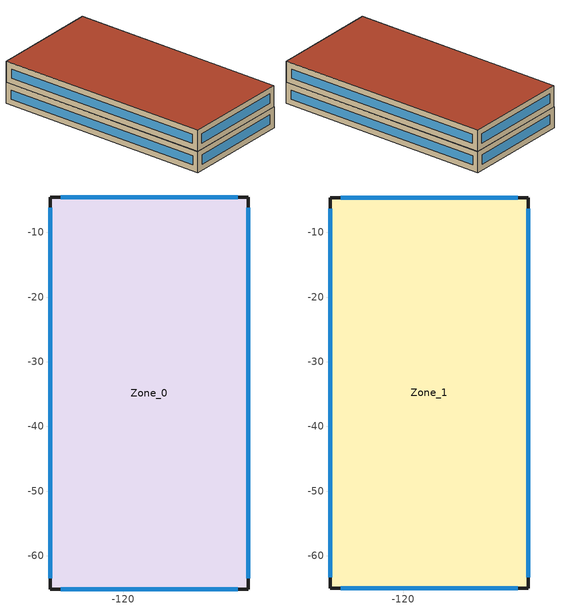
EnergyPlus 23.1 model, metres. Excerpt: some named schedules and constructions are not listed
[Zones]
Zone_0
 floor ground (Zone_0:f4UnderGroundSlabCF): -131.27,-65.12 -131.27,-4.53 -100.67,-4.53 -100.67,-65.12 z0
 wall outside (UVal_0.3_Mass): -131.27,-65.12 -100.67,-65.12 -100.67,-4.53 -131.27,-4.53 -131.27,-65.12 z0:5.9
 window (90.1-2019 Nonresidential CZ 0 Glazing (Operable)): -129.64,-65.12 -102.3,-65.12 / -102.3,-4.53 -129.64,-4.53 z1.63:4.27; -100.67,-63.42 -100.67,-6.23 / -131.27,-6.23 -131.27,-63.42 z1.7:4.2
 roof outside (300mmInsulation 200mmConcrete): -131.27,-65.12 -100.67,-65.12 -100.67,-4.53 -131.27,-4.53 z5.9
Zone_1
 floor outside (90.1-2019 Nonresidential CZ 0 Exterior Floor (Mass)): -131.27,-65 -131.27,-4.65 -100.67,-4.65 -100.67,-65 z5.9
 wall outside (UVal_0.3_Mass): -131.27,-65 -100.67,-65 -100.67,-4.65 -131.27,-4.65 -131.27,-65 z5.9:11.8
 window (90.1-2019 Nonresidential CZ 0 Glazing (Operable)): -129.64,-65 -102.3,-65 / -102.3,-4.65 -129.64,-4.65 z7.53:10.17; -100.67,-63.3 -100.67,-6.35 / -131.27,-6.35 -131.27,-63.3 z7.6:10.1
 roof outside (300mmInsulation 200mmConcrete): -131.27,-65 -100.67,-65 -100.67,-4.65 -131.27,-4.65 z11.8
[Schedule:Day:Hourly]
aafab244-cc3d-4434-9048-e0e7d17e2167: Fraction, 1, 1, 1, 1, 1, 1, 1, 1, 0, 0, 0, 0, 0, 0, 0, 0, 0, 0, 0, 0, 0, 1, 1, 1
e9b9ef89-53a5-4907-82ef-accec19a9927: Fraction, 1, 1, 1, 1, 1, 1, 1, 1, 1, 0, 0, 0, 0, 0, 0, 0, 1, 1, 1, 1, 1, 1, 1, 1
94944fd0-a66a-443a-b4c8-c876c93b0612: Fraction, 1, 1, 1, 1, 1, 1, 1, 1, 1, 0, 0, 0, 0, 0, 0, 0, 0, 0, 0, 1, 1, 1, 1, 1
ecd94be8-1e13-4a4a-8782-91b3ba921145: Fraction, 1, 1, 1, 1, 1, 1, 1, 1, 1, 0, 0, 0, 0, 0, 0, 0, 0, 0, 0, 0, 0, 1, 1, 1
4c21dd84-0ede-48a4-8c54-8d2728c300de: Fraction, 1, 1, 1, 1, 1, 1, 1, 1, 0, 0, 0, 0, 0, 0, 0, 0, 0, 1, 1, 1, 1, 1, 1, 1
6e9ddf68-eb8a-4fff-8162-6ac70cec7ccb: Fraction, 1, 1, 1, 1, 1, 1, 1, 1, 0, 0, 0, 0, 0, 0, 0, 0, 0, 0, 0, 1, 1, 1, 1, 1
f82ab194-c7cf-4302-b0d5-a032bf136e49: Fraction, 1, 0, 0, 0, 0, 0, 0, 0, 1, 1, 1, 1, 1, 1, 1, 1, 1, 1, 1, 1, 1, 1, 1, 1
5a979563-2c17-480d-ba6d-b1485d40dd4f: Fraction, 0, 0, 0, 0, 0, 0, 0, 0, 1, 1, 1, 0, 0, 0, 0, 0, 0, 0, 1, 1, 1, 1, 1, 1
6ee7c06e-d008-4d41-9b06-77107566e4dd: Fraction, 0, 1, 0, 0, 0, 1, 0, 0, 1, 1, 1, 0, 0, 0, 0, 0, 0, 1, 1, 1, 1, 1, 1, 1
75e01420-c267-46af-bdf3-af8e149d5c5b: Fraction, 1, 1, 1, 1, 1, 0, 0, 1, 1, 1, 1, 1, 0, 0, 0, 0, 1, 1, 1, 1, 0, 0, 0, 1
aa7cd8d7-fe6a-455a-892f-ea7fb0c2bfdd: Fraction, 1, 0, 1, 0, 0, 0, 0, 0, 1, 1, 1, 0, 0, 0, 0, 0, 0, 1, 1, 1, 1, 1, 1, 1
755e86d3-53ca-4308-a0cd-c81edf4d123d: Fraction, 1, 0, 0, 0, 0, 0, 1, 0, 1, 1, 1, 0, 0, 0, 0, 0, 0, 0, 1, 1, 1, 1, 1, 1
737f806d-2314-4d45-b3a3-ebc4b20bc8a5: Fraction, 1, 1, 1, 0, 0, 0, 0, 0, 1, 1, 1, 0, 0, 0, 0, 0, 0, 0, 1, 1, 1, 1, 1, 1
0710a954-c46d-4429-804c-ed1105228ab2: Fraction, 1, 1, 1, 1, 0, 0, 0, 0, 1, 1, 1, 0, 0, 0, 0, 0, 0, 0, 1, 1, 1, 1, 1, 1
4f899df7-2ba9-405f-94cd-96db270dff42: Fraction, 1, 1, 0, 0, 0, 0, 0, 0, 1, 1, 1, 0, 0, 0, 0, 0, 1, 0, 0, 0, 1, 0, 0, 0
7fa7fc53-2ff2-4e6b-bf49-a795acae2a0f: Fraction, 1, 1, 1, 1, 0, 0, 0, 0, 1, 1, 0, 0, 0, 0, 0, 0, 0, 1, 1, 1, 1, 1, 1, 1
8c469a00-dfd6-46a3-9cab-cf699b2fd306: Fraction, 1, 1, 1, 1, 1, 0, 1, 1, 1, 0, 0, 0, 0, 0, 0, 0, 0, 0, 1, 1, 1, 1, 1, 1
cf6e2d34-177c-43c5-8908-be511211a28a: Fraction, 1, 1, 1, 0, 0, 0, 0, 1, 1, 1, 1, 0, 0, 0, 0, 0, 0, 0, 1, 1, 1, 1, 1, 1
99bf442c-9b96-4fae-b0fe-ef653de03b0d: Fraction, 0, 0, 0, 1, 0, 1, 0, 0, 1, 1, 1, 1, 0, 0, 0, 0, 0, 1, 1, 1, 1, 1, 1, 1
ae5ffdf0-6812-4ac0-a1f3-8aee3238b216: Fraction, 1, 1, 0, 0, 0, 0, 0, 0, 1, 0, 0, 0, 0, 0, 1, 0, 1, 1, 1, 0, 1, 1, 0, 0
3df21228-9030-4ac2-81a9-47071d3fbbec: Fraction, 0, 0, 0, 0, 0, 0, 1, 0, 1, 0, 0, 0, 0, 0, 0, 0, 0, 0, 1, 1, 1, 1, 1, 1
fa92d62b-667a-4d5f-8d31-edfb72ec7d54: Fraction, 1, 0, 0, 0, 0, 0, 1, 0, 1, 1, 1, 0, 0, 0, 1, 1, 1, 1, 1, 1, 1, 1, 1, 0
c67e2a70-b95a-4d1f-8312-4db796a0a73c: Fraction, 0, 0, 0, 0, 0, 0, 0, 0, 1, 0, 0, 0, 0, 0, 0, 1, 0, 1, 1, 0, 0, 0, 0, 0
57b5799b-88a9-4702-898b-3ffa7a839440: Fraction, 0, 0, 0, 0, 0, 0, 0, 1, 1, 1, 1, 1, 0, 0, 0, 0, 1, 1, 1, 1, 1, 1, 0, 1
8ac68890-5fea-4ddd-82eb-f81057196ee1: Fraction, 1, 1, 0, 0, 0, 0, 0, 0, 1, 0, 0, 0, 0, 0, 0, 0, 0, 0, 0, 1, 1, 1, 1, 1
45928512-a6f5-4b01-a714-4d1c1e652fb7: Fraction, 0, 0, 0, 0, 0, 0, 0, 0, 1, 1, 0, 0, 0, 1, 1, 1, 1, 1, 1, 0, 1, 0, 0, 0
64a8d112-a83c-4714-8330-bda225e94bd1: Fraction, 0, 0, 0, 0, 0, 0, 0, 0, 1, 1, 1, 0, 0, 0, 0, 0, 1, 1, 1, 1, 1, 0, 0, 0
3fb571dd-5819-45f3-86de-1c29bdf692d2: Fraction, 0, 0, 0, 0, 0, 0, 0, 0, 1, 0, 0, 1, 0, 0, 0, 1, 1, 1, 1, 0, 0, 0, 0, 0
8b31ced4-4f43-49d6-aab3-1a037bd9118a: Fraction, 0, 0, 0, 0, 0, 0, 0, 0, 1, 1, 0, 0, 0, 0, 0, 0, 0, 0, 1, 1, 1, 1, 1, 1
ed31ca0f-b947-4126-aa2b-aec7c376e03c: Fraction, 1, 0, 0, 1, 0, 0, 0, 0, 1, 0, 0, 0, 0, 0, 0, 0, 1, 0, 0, 0, 0, 0, 0, 0
bb76b157-ab88-4025-8e55-2c904394faba: Fraction, 0, 0, 1, 0, 0, 0, 0, 0, 1, 1, 0, 0, 0, 1, 1, 1, 0, 0, 1, 0, 0, 0, 0, 0
b8f97898-2ab3-4b3a-a05e-b7bb339b0ed1: Fraction, 0, 0, 0, 0, 0, 0, 0, 0, 1, 1, 0, 0, 0, 0, 0, 1, 0, 0, 0, 0, 0, 0, 0, 0
a66b2d61-9654-4d7d-a003-11c65cdbad72: Fraction, 0, 0, 0, 0, 0, 0, 0, 0, 0, 1, 0, 0, 0, 0, 0, 1, 0, 1, 1, 0, 0, 0, 0, 0
6fd38bdc-8428-423d-8099-737341d039fc: Fraction, 0, 0, 0, 0, 0, 0, 0, 0, 0, 0, 0, 0, 0, 0, 1, 1, 1, 1, 1, 1, 1, 0, 0, 0
ec95d797-1fd4-4f83-827e-c4e7c912e87d: Fraction, 0, 0, 0, 0, 1, 1, 1, 1, 1, 1, 0, 0, 0, 0, 0, 0, 0, 1, 1, 1, 1, 1, 1, 1
c13b10ca-609e-4da7-b03b-7a11c6e7f88e: Fraction, 1, 0, 0, 0, 0, 0, 0, 0, 1, 1, 1, 0, 0, 0, 0, 0, 0, 0, 1, 1, 1, 1, 1, 1
9272efe7-57ee-4140-91d6-512aaf419270: Fraction, 1, 0, 1, 1, 0, 1, 0, 1, 1, 1, 0, 0, 0, 0, 0, 0, 0, 1, 1, 1, 1, 1, 1, 1
a653e850-f2b8-44cf-9864-596dda086947: Fraction, 1, 0, 0, 0, 0, 0, 0, 0, 1, 0, 0, 0, 0, 0, 0, 0, 0, 0, 1, 1, 1, 1, 1, 1
f01cef2d-a07e-411c-a6cf-59dd59b42466: Fraction, 1, 1, 1, 1, 0, 1, 1, 1, 1, 0, 0, 0, 0, 0, 0, 0, 0, 0, 0, 1, 1, 1, 1, 1
d4e261ea-fed9-4327-9827-c9c09ea40318: Fraction, 1, 1, 1, 1, 0, 0, 1, 0, 1, 1, 0, 0, 1, 0, 0, 0, 0, 0, 0, 0, 0, 0, 0, 0
052221d4-fdd2-4530-a147-382f666bf114: Fraction, 0, 0, 0, 0, 0, 0, 0, 0, 1, 1, 1, 0, 0, 0, 0, 0, 0, 1, 1, 1, 1, 1, 1, 1
f0fd6a1d-ebb9-4b13-b7c1-ec651fd4a452: Fraction, 1, 0, 0, 0, 0, 0, 0, 0, 1, 1, 0, 0, 0, 1, 1, 1, 1, 1, 1, 1, 1, 1, 1, 0
0e4e342e-b807-4b83-928d-273885e79d2e: Fraction, 0, 0, 0, 0, 0, 0, 0, 0, 1, 1, 0, 0, 0, 0, 0, 0, 0, 1, 0, 1, 1, 1, 1, 1
35d4464d-322f-496a-a91a-b5d973c86eed: Fraction, 1, 1, 1, 1, 0, 0, 1, 1, 1, 1, 0, 0, 1, 1, 1, 0, 0, 1, 1, 0, 0, 0, 0, 0
a2a4115c-56ce-4a0c-aed5-1a896438964c: Fraction, 0, 0, 0, 0, 0, 0, 0, 0, 1, 1, 1, 0, 0, 0, 0, 1, 1, 0, 0, 0, 0, 0, 0, 0
421a03ec-8f60-4f97-80bc-47cd08a398e8: Fraction, 0, 0, 0, 0, 0, 0, 0, 0, 1, 1, 1, 0, 0, 0, 0, 1, 0, 0, 1, 1, 1, 1, 1, 1
235942d8-d885-4c28-9451-8f4ebd9e0f08: Fraction, 1, 1, 1, 1, 0, 1, 1, 1, 1, 0, 1, 0, 0, 0, 1, 0, 0, 0, 0, 0, 0, 0, 0, 0
086a6fcb-06f4-448e-8cd5-c7fc2d37bcf8: Fraction, 0, 0, 0, 0, 0, 0, 0, 0, 0, 1, 1, 0, 0, 0, 0, 0, 1, 1, 1, 1, 1, 1, 1, 1
939564d2-bc0e-43f5-b29c-7ebce842237d: Fraction, 0, 0, 0, 0, 0, 0, 0, 0, 1, 0, 0, 0, 0, 0, 0, 1, 1, 1, 1, 1, 1, 1, 1, 1
5e4ed508-8ec0-4ff0-8854-f7cae5befce8: Fraction, 0, 0, 0, 1, 0, 0, 1, 0, 1, 1, 1, 0, 0, 0, 1, 1, 1, 1, 1, 1, 1, 1, 1, 1
d022078a-08e0-4262-adb3-60de3aa3fee0: Fraction, 1, 1, 1, 1, 0, 1, 0, 0, 0, 0, 0, 0, 0, 0, 0, 0, 0, 0, 1, 1, 1, 1, 1, 1
711e7bc0-5d72-4734-9130-63d50bd8eb9c: Fraction, 1, 1, 1, 1, 1, 0, 0, 0, 0, 0, 0, 0, 0, 0, 0, 0, 0, 0, 0, 1, 1, 1, 1, 1
a02b06bb-3146-481a-86c5-98b81808a36e: Fraction, 1, 1, 1, 1, 0, 1, 0, 1, 1, 0, 0, 0, 0, 0, 0, 0, 0, 0, 0, 1, 1, 1, 1, 1
99fce60a-b1cb-4b84-908d-26d6c69accbb: Fraction, 1, 1, 1, 1, 0, 0, 0, 0, 1, 0, 0, 0, 0, 0, 0, 0, 0, 0, 0, 1, 1, 1, 1, 1
83f831a0-35d0-45bc-a869-389e9f6b0a5d: Fraction, 1, 1, 1, 1, 1, 1, 1, 1, 0, 0, 0, 0, 0, 0, 1, 1, 1, 1, 1, 0, 1, 1, 1, 1
b7c550a5-deab-49c6-8d27-de82c7e81789: Fraction, 1, 0, 1, 1, 0, 1, 0, 0, 1, 0, 0, 0, 0, 1, 0, 1, 1, 1, 1, 1, 1, 1, 1, 0
8cfa19cc-2403-4480-8c85-ddabca135940: Fraction, 0, 1, 0, 0, 0, 0, 0, 1, 1, 0, 0, 0, 1, 1, 0, 0, 0, 1, 1, 1, 1, 1, 1, 1
76cf4a19-0ba8-4d50-af15-5ade3bb07ed4: Fraction, 0, 0, 1, 0, 0, 0, 0, 0, 1, 0, 0, 0, 0, 0, 0, 1, 1, 1, 1, 1, 1, 1, 1, 1
ecb8be4f-cbfa-4655-88ec-88bfb3bcc828: Fraction, 1, 0, 0, 0, 0, 0, 0, 0, 1, 0, 0, 0, 1, 0, 0, 0, 1, 0, 1, 0, 0, 1, 0, 1
22edf756-0898-4abe-a655-c1379eeb3e02: Fraction, 0, 0, 0, 0, 0, 0, 0, 0, 1, 1, 1, 1, 0, 1, 1, 1, 1, 1, 1, 1, 1, 1, 0, 1
389845df-636e-4798-93de-c3dbb8941037: Fraction, 0, 0, 1, 0, 0, 0, 0, 0, 1, 0, 0, 0, 0, 0, 0, 0, 0, 0, 1, 1, 1, 1, 1, 1
6f9a1385-840f-44b5-9c3d-b83960968122: Fraction, 1, 1, 1, 1, 1, 1, 1, 1, 1, 0, 0, 1, 1, 0, 0, 1, 1, 1, 1, 1, 1, 0, 0, 0
b144c30c-a08c-455c-ab8b-bf388d9fa3f2: Fraction, 0, 0, 0, 0, 0, 0, 1, 1, 1, 1, 0, 0, 0, 0, 0, 0, 0, 0, 1, 1, 1, 1, 1, 1
b6d7acc4-c417-4adf-8582-33267beef308: Fraction, 1, 1, 1, 1, 1, 1, 1, 1, 1, 1, 0, 0, 0, 0, 0, 0, 0, 0, 1, 1, 1, 1, 1, 1
780ae133-eff2-423a-9084-db413c30ada7: Fraction, 1, 1, 1, 0, 0, 0, 1, 1, 1, 1, 1, 1, 0, 0, 1, 1, 0, 0, 1, 1, 1, 0, 0, 0
c0877ac2-8601-4f0c-891e-c7f27e0db0ea: Fraction, 0, 0, 0, 0, 0, 0, 0, 0, 1, 0, 0, 0, 1, 1, 1, 1, 1, 1, 1, 1, 1, 1, 1, 0
65b99b0f-59cc-424a-bb1b-d596e9918a8f: Fraction, 0, 0, 0, 0, 0, 0, 0, 0, 0, 1, 1, 1, 0, 0, 0, 0, 1, 1, 1, 1, 1, 1, 0, 0
2dfc2c18-8876-4aa8-99f4-2f9d70730edf: Fraction, 0, 0, 0, 0, 0, 0, 0, 0, 1, 1, 0, 0, 0, 0, 0, 0, 0, 1, 1, 1, 1, 1, 1, 1
7115b096-ec8f-4afc-955c-e5e9510e12e1: Fraction, 0, 0, 0, 0, 0, 0, 0, 0, 1, 1, 0, 0, 0, 0, 1, 1, 0, 0, 0, 0, 0, 0, 0, 0
fa64f08e-d336-46ef-a4af-c66c7d79cd76: Fraction, 0, 0, 0, 0, 0, 0, 0, 0, 1, 1, 0, 0, 0, 0, 1, 1, 1, 0, 0, 0, 0, 0, 0, 0
d35f0807-2a32-4a1b-ba06-d261b11cf26a: Fraction, 1, 1, 1, 1, 0, 0, 0, 0, 1, 1, 1, 1, 1, 1, 1, 1, 1, 1, 1, 1, 1, 1, 0, 0
ac75211c-caf1-41aa-9320-4c9ae7f19d73: Fraction, 0, 0, 0, 0, 0, 0, 0, 0, 0, 0, 0, 0, 0, 0, 0, 0, 0, 0, 0, 1, 1, 1, 1, 1
9d2b3679-ac03-4e0c-94e0-b1877b1ceeb9: Fraction, 1, 1, 1, 1, 1, 1, 1, 1, 1, 1, 0, 0, 0, 0, 0, 1, 1, 1, 1, 1, 1, 0, 0, 0
8900b6c4-ae87-48e3-b8a3-29f602f30ac4: Fraction, 0, 0, 0, 0, 0, 0, 0, 0, 0, 1, 1, 1, 0, 0, 0, 0, 0, 1, 1, 1, 1, 1, 1, 1
be403cb2-3870-4c23-a5fa-d53e3b8bdd23: Fraction, 1, 0, 1, 1, 1, 0, 0, 0, 1, 1, 0, 0, 0, 1, 1, 1, 1, 1, 1, 1, 1, 1, 1, 1
299396de-6d84-4e9d-bacf-341f2581a797: Fraction, 0, 0, 0, 0, 0, 0, 0, 0, 0, 1, 1, 1, 1, 1, 1, 1, 0, 0, 1, 1, 1, 1, 1, 1
a16882c2-9d12-40ba-8223-cff6601a5ac6: Fraction, 1, 1, 1, 0, 0, 1, 1, 1, 1, 0, 0, 0, 1, 1, 1, 1, 1, 1, 1, 1, 1, 1, 1, 1
e19e4cd6-f8e3-49ed-86b5-27992595462a: Fraction, 1, 1, 1, 1, 1, 1, 1, 1, 1, 0, 0, 0, 1, 1, 1, 1, 1, 1, 1, 1, 0, 0, 0, 0
82d9bbf7-252a-4414-afd0-5e6a5e3b104e: Fraction, 0, 0, 0, 0, 0, 0, 0, 0, 1, 1, 0, 0, 0, 0, 0, 0, 0, 0, 0, 1, 1, 1, 1, 1
4ef82f38-c6a7-4c93-a50d-ca6fffa8c864: Fraction, 1, 0, 0, 0, 0, 0, 1, 1, 1, 0, 0, 0, 0, 0, 0, 0, 0, 1, 1, 1, 1, 1, 1, 1
50963b03-f755-4252-9f45-dc30d5ed8827: Fraction, 1, 0, 0, 0, 0, 0, 0, 0, 0, 1, 1, 0, 0, 0, 0, 0, 1, 1, 1, 1, 1, 1, 1, 1
d38fa9e7-db56-4229-b9b0-920fef1f88dc: Fraction, 1, 1, 1, 1, 1, 1, 1, 1, 1, 1, 1, 1, 0, 0, 0, 0, 1, 1, 1, 1, 1, 1, 1, 0
ae46ffd3-7523-4b89-aad8-7e35786fcd56: Fraction, 1, 1, 1, 1, 1, 1, 1, 1, 1, 1, 1, 1, 0, 0, 0, 0, 0, 0, 1, 1, 1, 1, 1, 1
650920c8-eadf-4f2e-81b0-e03cdb96daae: Fraction, 1, 1, 0, 0, 0, 0, 0, 0, 1, 1, 1, 1, 1, 1, 1, 1, 1, 1, 1, 1, 1, 1, 1, 1
a2cca9f6-b799-4977-a27d-abaa958b62a2: Fraction, 1, 1, 1, 1, 1, 1, 1, 1, 1, 1, 1, 1, 1, 1, 1, 1, 1, 1, 1, 1, 1, 1, 0, 0
6a9f774f-aeb9-4e51-b275-1d71f7cdfa18: Fraction, 1, 1, 1, 0, 0, 0, 0, 0, 0, 1, 1, 1, 1, 1, 1, 1, 0, 1, 1, 1, 1, 1, 1, 1
85f6dd1f-f859-4e20-844f-b0f2d09f834e: Fraction, 1, 1, 1, 0, 0, 0, 0, 0, 1, 1, 0, 0, 0, 0, 0, 0, 0, 1, 1, 1, 1, 1, 1, 1
c98914f3-bcb3-421b-bdba-bb9e7972ec85: Fraction, 1, 0, 0, 0, 0, 0, 0, 1, 1, 1, 0, 0, 0, 0, 0, 0, 0, 0, 1, 1, 1, 1, 1, 1
f5e32710-ad61-4c41-b080-697dc089c375: Fraction, 1, 0, 0, 0, 0, 0, 0, 0, 0, 0, 0, 1, 0, 0, 0, 0, 0, 0, 1, 1, 1, 1, 1, 1
3e31e952-0f15-4b19-b76c-73c001bc3c07: Fraction, 1, 0, 1, 0, 1, 1, 1, 0, 1, 1, 0, 0, 0, 0, 0, 0, 0, 0, 0, 1, 0, 0, 1, 1
82345a33-ee9e-4c6d-ac16-8cd25985ad4e: Fraction, 1, 1, 1, 1, 1, 1, 1, 1, 1, 1, 0, 0, 0, 0, 0, 0, 0, 0, 0, 0, 1, 1, 1, 1
5001f991-f6dd-4cef-9f43-48b61c12106a: Fraction, 1, 1, 1, 1, 1, 1, 1, 1, 1, 1, 0, 1, 1, 0, 0, 0, 0, 0, 0, 1, 1, 1, 1, 1
a609c96d-4c60-41a0-bb94-692d64a13600: Fraction, 1, 1, 1, 0, 0, 1, 1, 1, 1, 0, 0, 0, 0, 1, 1, 1, 1, 1, 1, 1, 1, 1, 0, 1
c55c1519-f35f-4517-bbd3-0c0f337ce3ea: Fraction, 1, 0, 0, 0, 0, 1, 0, 0, 1, 1, 1, 1, 0, 0, 0, 0, 0, 0, 0, 1, 1, 1, 1, 1
283300e6-9652-40a8-81fc-e0b031a28d5a: Fraction, 1, 0, 1, 1, 0, 1, 0, 1, 1, 0, 0, 0, 0, 0, 0, 0, 0, 0, 0, 0, 1, 1, 1, 1
9bf43524-1117-453a-a919-d3fd9c4de844: Fraction, 1, 1, 1, 1, 1, 1, 1, 0, 1, 0, 1, 1, 0, 0, 0, 1, 1, 0, 1, 1, 1, 1, 1, 1
ef524775-e372-463e-baef-260ca36acce5: Fraction, 1, 1, 1, 0, 0, 0, 0, 1, 1, 1, 1, 0, 0, 0, 0, 0, 0, 1, 1, 1, 1, 1, 1, 1
1b022539-8be8-4f2c-bc17-efa0f5dcfb2d: Fraction, 1, 0, 1, 1, 1, 1, 1, 1, 1, 0, 0, 0, 0, 0, 0, 0, 0, 0, 0, 1, 0, 1, 1, 1
7eb9a8ec-56e9-4f64-be2d-f74ac173bd62: Fraction, 1, 1, 1, 1, 1, 1, 1, 1, 1, 1, 1, 0, 0, 0, 0, 0, 0, 1, 0, 0, 0, 0, 0, 1
23eeed0c-5f4e-4e1b-a4ed-781094984772: Fraction, 1, 0, 0, 1, 0, 1, 1, 0, 1, 1, 1, 0, 0, 0, 1, 1, 0, 1, 1, 0, 0, 0, 0, 1
626e5315-23f0-4865-81fd-3d65935256b7: Fraction, 0, 0, 0, 0, 0, 0, 0, 0, 1, 1, 1, 0, 0, 0, 0, 0, 0, 0, 1, 1, 1, 1, 0, 0
f48923b3-1415-4051-8b3e-28b6184f387f: Fraction, 1, 0, 1, 1, 0, 0, 0, 0, 1, 1, 0, 0, 0, 1, 1, 1, 1, 0, 1, 0, 0, 1, 0, 0
f71f3efa-168a-428e-8547-936271af9252: Fraction, 0, 0, 0, 0, 1, 1, 1, 1, 1, 1, 1, 0, 0, 1, 0, 0, 0, 0, 0, 1, 1, 1, 1, 1
ca960ded-61cf-4889-9b67-b4a3d575b2f9: Fraction, 1, 1, 1, 1, 0, 0, 0, 0, 0, 1, 0, 0, 0, 1, 0, 0, 0, 1, 1, 1, 1, 1, 1, 1
a8743523-00e9-4b87-accb-149b15256472: Fraction, 1, 0, 0, 0, 0, 0, 0, 0, 1, 1, 1, 0, 0, 0, 0, 0, 1, 1, 1, 1, 1, 1, 1, 1
1ea896ad-af26-450a-b05c-9d59ee49ac22: Fraction, 1, 1, 1, 1, 1, 1, 1, 1, 1, 1, 1, 0, 0, 1, 0, 0, 0, 0, 1, 1, 1, 1, 1, 1
442c0e89-1908-448d-9c68-eaa2a90ef026: Fraction, 1, 1, 1, 1, 1, 1, 1, 1, 1, 0, 1, 0, 0, 0, 0, 0, 0, 0, 1, 1, 1, 1, 1, 1
bff93a6d-782c-47f8-8240-381396a38ec4: Fraction, 1, 1, 1, 1, 1, 1, 1, 1, 1, 1, 0, 0, 0, 1, 0, 0, 0, 0, 1, 1, 1, 1, 1, 1
08e21773-59e8-4160-a77b-bfd62a0ba9d8: Fraction, 1, 1, 1, 1, 1, 1, 0, 0, 0, 1, 0, 1, 1, 1, 1, 1, 1, 1, 1, 0, 1, 1, 1, 1
914c7460-14af-491b-9ad8-18126090549c: Fraction, 0, 1, 1, 1, 0, 1, 1, 1, 1, 1, 0, 0, 1, 0, 0, 0, 0, 1, 1, 1, 1, 1, 1, 1
1f735cc5-381c-416c-af6f-7143fa599355: Fraction, 1, 1, 1, 1, 1, 1, 1, 1, 1, 0, 0, 0, 1, 1, 0, 0, 0, 0, 1, 1, 1, 1, 1, 1
8c46b17c-93ee-4fb4-8f11-255d34f88a27: Fraction, 1, 1, 1, 1, 1, 1, 1, 1, 1, 0, 0, 0, 1, 1, 0, 0, 0, 1, 1, 1, 1, 1, 1, 1
6e381cfc-97a3-481d-9774-f7171f6697b2: Fraction, 1, 1, 1, 1, 0, 1, 1, 1, 1, 1, 0, 0, 0, 0, 0, 0, 0, 0, 1, 1, 1, 1, 0, 1
9cfba088-adcd-418d-9fd7-f788c2d65b8a: Fraction, 1, 0, 0, 0, 0, 0, 0, 1, 1, 1, 0, 0, 0, 1, 1, 1, 1, 1, 0, 0, 0, 0, 0, 0
9d0c51dc-e626-4da3-842e-c282bc043688: Fraction, 0, 0, 0, 0, 0, 0, 1, 1, 1, 1, 0, 0, 0, 1, 0, 0, 0, 0, 1, 1, 1, 1, 1, 1
9ee02f8b-7583-447f-8bfd-40da40b0882d: Fraction, 1, 0, 0, 0, 0, 0, 0, 0, 1, 1, 1, 1, 1, 1, 0, 0, 1, 1, 1, 1, 1, 1, 1, 1
f4dab50a-c5e5-4bad-af1c-bba4cafcd90b: Fraction, 0, 1, 0, 0, 0, 0, 0, 0, 1, 1, 0, 0, 0, 0, 0, 0, 0, 0, 0, 0, 0, 0, 0, 0
d594fcce-e94d-4baf-b58b-3b880b97aaac: Fraction, 0, 0, 0, 0, 0, 0, 0, 0, 0, 0, 1, 1, 0, 1, 1, 1, 1, 1, 1, 1, 1, 1, 1, 0
30e928e5-c1cd-4b2b-981c-f144616356c5: Fraction, 0, 0, 0, 0, 0, 0, 0, 0, 1, 1, 1, 1, 1, 1, 0, 0, 1, 1, 1, 1, 0, 1, 1, 0
0f34a109-7c50-4294-8234-2e419b897555: Fraction, 0, 0, 0, 0, 0, 0, 0, 0, 1, 1, 1, 1, 1, 1, 0, 0, 1, 1, 1, 1, 1, 1, 1, 1
[Schedule:Week:Daily]
NatVentAvail_Zone_0_9: 6ee7c06e-d008-4d41-9b06-77107566e4dd, 75e01420-c267-46af-bdf3-af8e149d5c5b, 5a979563-2c17-480d-ba6d-b1485d40dd4f, aa7cd8d7-fe6a-455a-892f-ea7fb0c2bfdd, 755e86d3-53ca-4308-a0cd-c81edf4d123d, 737f806d-2314-4d45-b3a3-ebc4b20bc8a5, 0710a954-c46d-4429-804c-ed1105228ab2, 6ee7c06e-d008-4d41-9b06-77107566e4dd, 6ee7c06e-d008-4d41-9b06-77107566e4dd, 6ee7c06e-d008-4d41-9b06-77107566e4dd, 6ee7c06e-d008-4d41-9b06-77107566e4dd, 6ee7c06e-d008-4d41-9b06-77107566e4dd
NatVentAvail_Zone_0_10: 4f899df7-2ba9-405f-94cd-96db270dff42, 5a979563-2c17-480d-ba6d-b1485d40dd4f, 7fa7fc53-2ff2-4e6b-bf49-a795acae2a0f, 8c469a00-dfd6-46a3-9cab-cf699b2fd306, cf6e2d34-177c-43c5-8908-be511211a28a, 99bf442c-9b96-4fae-b0fe-ef653de03b0d, ae5ffdf0-6812-4ac0-a1f3-8aee3238b216, 4f899df7-2ba9-405f-94cd-96db270dff42, 4f899df7-2ba9-405f-94cd-96db270dff42, 4f899df7-2ba9-405f-94cd-96db270dff42, 4f899df7-2ba9-405f-94cd-96db270dff42, 4f899df7-2ba9-405f-94cd-96db270dff42
NatVentAvail_Zone_0_11: 5a979563-2c17-480d-ba6d-b1485d40dd4f, 3df21228-9030-4ac2-81a9-47071d3fbbec, fa92d62b-667a-4d5f-8d31-edfb72ec7d54, c67e2a70-b95a-4d1f-8312-4db796a0a73c, 57b5799b-88a9-4702-898b-3ffa7a839440, 8ac68890-5fea-4ddd-82eb-f81057196ee1, 45928512-a6f5-4b01-a714-4d1c1e652fb7, 5a979563-2c17-480d-ba6d-b1485d40dd4f, 5a979563-2c17-480d-ba6d-b1485d40dd4f, 5a979563-2c17-480d-ba6d-b1485d40dd4f, 5a979563-2c17-480d-ba6d-b1485d40dd4f, 5a979563-2c17-480d-ba6d-b1485d40dd4f
NatVentAvail_Zone_0_12: 64a8d112-a83c-4714-8330-bda225e94bd1, 3fb571dd-5819-45f3-86de-1c29bdf692d2, 8b31ced4-4f43-49d6-aab3-1a037bd9118a, ed31ca0f-b947-4126-aa2b-aec7c376e03c, bb76b157-ab88-4025-8e55-2c904394faba, b8f97898-2ab3-4b3a-a05e-b7bb339b0ed1, a66b2d61-9654-4d7d-a003-11c65cdbad72, 64a8d112-a83c-4714-8330-bda225e94bd1, 64a8d112-a83c-4714-8330-bda225e94bd1, 64a8d112-a83c-4714-8330-bda225e94bd1, 64a8d112-a83c-4714-8330-bda225e94bd1, 64a8d112-a83c-4714-8330-bda225e94bd1
NatVentAvail_Zone_0_13: 6fd38bdc-8428-423d-8099-737341d039fc, ec95d797-1fd4-4f83-827e-c4e7c912e87d, c13b10ca-609e-4da7-b03b-7a11c6e7f88e, 9272efe7-57ee-4140-91d6-512aaf419270, a653e850-f2b8-44cf-9864-596dda086947, f01cef2d-a07e-411c-a6cf-59dd59b42466, d4e261ea-fed9-4327-9827-c9c09ea40318, 6fd38bdc-8428-423d-8099-737341d039fc, 6fd38bdc-8428-423d-8099-737341d039fc, 6fd38bdc-8428-423d-8099-737341d039fc, 6fd38bdc-8428-423d-8099-737341d039fc, 6fd38bdc-8428-423d-8099-737341d039fc
NatVentAvail_Zone_0_14: 052221d4-fdd2-4530-a147-382f666bf114, f0fd6a1d-ebb9-4b13-b7c1-ec651fd4a452, 0e4e342e-b807-4b83-928d-273885e79d2e, 35d4464d-322f-496a-a91a-b5d973c86eed, a2a4115c-56ce-4a0c-aed5-1a896438964c, 421a03ec-8f60-4f97-80bc-47cd08a398e8, 235942d8-d885-4c28-9451-8f4ebd9e0f08, 052221d4-fdd2-4530-a147-382f666bf114, 052221d4-fdd2-4530-a147-382f666bf114, 052221d4-fdd2-4530-a147-382f666bf114, 052221d4-fdd2-4530-a147-382f666bf114, 052221d4-fdd2-4530-a147-382f666bf114
NatVentAvail_Zone_0_15: 086a6fcb-06f4-448e-8cd5-c7fc2d37bcf8, 939564d2-bc0e-43f5-b29c-7ebce842237d, 5e4ed508-8ec0-4ff0-8854-f7cae5befce8, 6e9ddf68-eb8a-4fff-8162-6ac70cec7ccb, d022078a-08e0-4262-adb3-60de3aa3fee0, 711e7bc0-5d72-4734-9130-63d50bd8eb9c, a02b06bb-3146-481a-86c5-98b81808a36e, 086a6fcb-06f4-448e-8cd5-c7fc2d37bcf8, 086a6fcb-06f4-448e-8cd5-c7fc2d37bcf8, 086a6fcb-06f4-448e-8cd5-c7fc2d37bcf8, 086a6fcb-06f4-448e-8cd5-c7fc2d37bcf8, 086a6fcb-06f4-448e-8cd5-c7fc2d37bcf8
NatVentAvail_Zone_0_16: 99fce60a-b1cb-4b84-908d-26d6c69accbb, 83f831a0-35d0-45bc-a869-389e9f6b0a5d, b7c550a5-deab-49c6-8d27-de82c7e81789, 8cfa19cc-2403-4480-8c85-ddabca135940, 76cf4a19-0ba8-4d50-af15-5ade3bb07ed4, ecb8be4f-cbfa-4655-88ec-88bfb3bcc828, 22edf756-0898-4abe-a655-c1379eeb3e02, 99fce60a-b1cb-4b84-908d-26d6c69accbb, 99fce60a-b1cb-4b84-908d-26d6c69accbb, 99fce60a-b1cb-4b84-908d-26d6c69accbb, 99fce60a-b1cb-4b84-908d-26d6c69accbb, 99fce60a-b1cb-4b84-908d-26d6c69accbb
NatVentAvail_Zone_0_17: 389845df-636e-4798-93de-c3dbb8941037, 6f9a1385-840f-44b5-9c3d-b83960968122, b144c30c-a08c-455c-ab8b-bf388d9fa3f2, b6d7acc4-c417-4adf-8582-33267beef308, 780ae133-eff2-423a-9084-db413c30ada7, c0877ac2-8601-4f0c-891e-c7f27e0db0ea, 65b99b0f-59cc-424a-bb1b-d596e9918a8f, 389845df-636e-4798-93de-c3dbb8941037, 389845df-636e-4798-93de-c3dbb8941037, 389845df-636e-4798-93de-c3dbb8941037, 389845df-636e-4798-93de-c3dbb8941037, 389845df-636e-4798-93de-c3dbb8941037
NatVentAvail_Zone_0_18: 2dfc2c18-8876-4aa8-99f4-2f9d70730edf, 7115b096-ec8f-4afc-955c-e5e9510e12e1, fa64f08e-d336-46ef-a4af-c66c7d79cd76, 2dfc2c18-8876-4aa8-99f4-2f9d70730edf, d35f0807-2a32-4a1b-ba06-d261b11cf26a, ac75211c-caf1-41aa-9320-4c9ae7f19d73, 9d2b3679-ac03-4e0c-94e0-b1877b1ceeb9, 2dfc2c18-8876-4aa8-99f4-2f9d70730edf, 2dfc2c18-8876-4aa8-99f4-2f9d70730edf, 2dfc2c18-8876-4aa8-99f4-2f9d70730edf, 2dfc2c18-8876-4aa8-99f4-2f9d70730edf, 2dfc2c18-8876-4aa8-99f4-2f9d70730edf
NatVentAvail_Zone_0_19: 8900b6c4-ae87-48e3-b8a3-29f602f30ac4, be403cb2-3870-4c23-a5fa-d53e3b8bdd23, 299396de-6d84-4e9d-bacf-341f2581a797, a16882c2-9d12-40ba-8223-cff6601a5ac6, e19e4cd6-f8e3-49ed-86b5-27992595462a, 82d9bbf7-252a-4414-afd0-5e6a5e3b104e, 4ef82f38-c6a7-4c93-a50d-ca6fffa8c864, 8900b6c4-ae87-48e3-b8a3-29f602f30ac4, 8900b6c4-ae87-48e3-b8a3-29f602f30ac4, 8900b6c4-ae87-48e3-b8a3-29f602f30ac4, 8900b6c4-ae87-48e3-b8a3-29f602f30ac4, 8900b6c4-ae87-48e3-b8a3-29f602f30ac4
NatVentAvail_Zone_0_20: 50963b03-f755-4252-9f45-dc30d5ed8827, d38fa9e7-db56-4229-b9b0-920fef1f88dc, 8900b6c4-ae87-48e3-b8a3-29f602f30ac4, ae46ffd3-7523-4b89-aad8-7e35786fcd56, 650920c8-eadf-4f2e-81b0-e03cdb96daae, a2cca9f6-b799-4977-a27d-abaa958b62a2, 6a9f774f-aeb9-4e51-b275-1d71f7cdfa18, 50963b03-f755-4252-9f45-dc30d5ed8827, 50963b03-f755-4252-9f45-dc30d5ed8827, 50963b03-f755-4252-9f45-dc30d5ed8827, 50963b03-f755-4252-9f45-dc30d5ed8827, 50963b03-f755-4252-9f45-dc30d5ed8827
NatVentAvail_Zone_0_21: 85f6dd1f-f859-4e20-844f-b0f2d09f834e, f82ab194-c7cf-4302-b0d5-a032bf136e49, c98914f3-bcb3-421b-bdba-bb9e7972ec85, e9b9ef89-53a5-4907-82ef-accec19a9927, f5e32710-ad61-4c41-b080-697dc089c375, 3e31e952-0f15-4b19-b76c-73c001bc3c07, 82345a33-ee9e-4c6d-ac16-8cd25985ad4e, 85f6dd1f-f859-4e20-844f-b0f2d09f834e, 85f6dd1f-f859-4e20-844f-b0f2d09f834e, 85f6dd1f-f859-4e20-844f-b0f2d09f834e, 85f6dd1f-f859-4e20-844f-b0f2d09f834e, 85f6dd1f-f859-4e20-844f-b0f2d09f834e
NatVentAvail_Zone_0_22: 4c21dd84-0ede-48a4-8c54-8d2728c300de, 5001f991-f6dd-4cef-9f43-48b61c12106a, a609c96d-4c60-41a0-bb94-692d64a13600, c55c1519-f35f-4517-bbd3-0c0f337ce3ea, 283300e6-9652-40a8-81fc-e0b031a28d5a, ecd94be8-1e13-4a4a-8782-91b3ba921145, aafab244-cc3d-4434-9048-e0e7d17e2167, 4c21dd84-0ede-48a4-8c54-8d2728c300de, 4c21dd84-0ede-48a4-8c54-8d2728c300de, 4c21dd84-0ede-48a4-8c54-8d2728c300de, 4c21dd84-0ede-48a4-8c54-8d2728c300de, 4c21dd84-0ede-48a4-8c54-8d2728c300de
NatVentAvail_Zone_0_23: 9bf43524-1117-453a-a919-d3fd9c4de844, ef524775-e372-463e-baef-260ca36acce5, 1b022539-8be8-4f2c-bc17-efa0f5dcfb2d, 7eb9a8ec-56e9-4f64-be2d-f74ac173bd62, 23eeed0c-5f4e-4e1b-a4ed-781094984772, 626e5315-23f0-4865-81fd-3d65935256b7, f48923b3-1415-4051-8b3e-28b6184f387f, 9bf43524-1117-453a-a919-d3fd9c4de844, 9bf43524-1117-453a-a919-d3fd9c4de844, 9bf43524-1117-453a-a919-d3fd9c4de844, 9bf43524-1117-453a-a919-d3fd9c4de844, 9bf43524-1117-453a-a919-d3fd9c4de844
NatVentAvail_Zone_0_24: f71f3efa-168a-428e-8547-936271af9252, ca960ded-61cf-4889-9b67-b4a3d575b2f9, a8743523-00e9-4b87-accb-149b15256472, 1ea896ad-af26-450a-b05c-9d59ee49ac22, 442c0e89-1908-448d-9c68-eaa2a90ef026, bff93a6d-782c-47f8-8240-381396a38ec4, 08e21773-59e8-4160-a77b-bfd62a0ba9d8, f71f3efa-168a-428e-8547-936271af9252, f71f3efa-168a-428e-8547-936271af9252, f71f3efa-168a-428e-8547-936271af9252, f71f3efa-168a-428e-8547-936271af9252, f71f3efa-168a-428e-8547-936271af9252
NatVentAvail_Zone_0_25: 914c7460-14af-491b-9ad8-18126090549c, 1f735cc5-381c-416c-af6f-7143fa599355, 94944fd0-a66a-443a-b4c8-c876c93b0612, 8c46b17c-93ee-4fb4-8f11-255d34f88a27, 6e381cfc-97a3-481d-9774-f7171f6697b2, 9cfba088-adcd-418d-9fd7-f788c2d65b8a, 9d0c51dc-e626-4da3-842e-c282bc043688, 914c7460-14af-491b-9ad8-18126090549c, 914c7460-14af-491b-9ad8-18126090549c, 914c7460-14af-491b-9ad8-18126090549c, 914c7460-14af-491b-9ad8-18126090549c, 914c7460-14af-491b-9ad8-18126090549c
NatVentAvail_Zone_0_26: 9ee02f8b-7583-447f-8bfd-40da40b0882d, f4dab50a-c5e5-4bad-af1c-bba4cafcd90b, d594fcce-e94d-4baf-b58b-3b880b97aaac, 30e928e5-c1cd-4b2b-981c-f144616356c5, 0f34a109-7c50-4294-8234-2e419b897555, db65f9d3-11d2-404f-9d4f-c60272f72b23, 6a49e0e9-15d0-4f61-891a-279b65087304, 9ee02f8b-7583-447f-8bfd-40da40b0882d, 9ee02f8b-7583-447f-8bfd-40da40b0882d, 9ee02f8b-7583-447f-8bfd-40da40b0882d, 9ee02f8b-7583-447f-8bfd-40da40b0882d, 9ee02f8b-7583-447f-8bfd-40da40b0882d
NatVentAvail_Zone_0_27: 2eeca01f-0547-4629-9015-06169fb3fb6c, adc376aa-78de-4ab3-8489-dba8fa969f54, 4652d8c8-4db3-408d-b2d7-e949abf891b2, 126d5253-9d1c-46d1-8ffb-a0ec337958de, d5872fd4-ba35-40cb-b6fe-596142039a5f, 4100bb98-b93c-4774-826f-c526fe1b1ab0, 830529c1-b4e5-4ede-b07d-2c2b1e40fe87, 2eeca01f-0547-4629-9015-06169fb3fb6c, 2eeca01f-0547-4629-9015-06169fb3fb6c, 2eeca01f-0547-4629-9015-06169fb3fb6c, 2eeca01f-0547-4629-9015-06169fb3fb6c, 2eeca01f-0547-4629-9015-06169fb3fb6c
NatVentAvail_Zone_0_28: eeb09fac-087c-41fe-bfda-6e8882154645, 86b70267-d679-47b1-8fd2-81d473ac0c4b, 33380651-4f2f-4b97-96bb-b4d8163976a2, 887ecee6-6a9c-41a9-8ca6-4b98834b01ed, b6d7acc4-c417-4adf-8582-33267beef308, 1302d747-48a6-4a13-a007-db76386a4124, 85f6dd1f-f859-4e20-844f-b0f2d09f834e, eeb09fac-087c-41fe-bfda-6e8882154645, eeb09fac-087c-41fe-bfda-6e8882154645, eeb09fac-087c-41fe-bfda-6e8882154645, eeb09fac-087c-41fe-bfda-6e8882154645, eeb09fac-087c-41fe-bfda-6e8882154645
NatVentAvail_Zone_0_29: d126e711-4ccd-4f9b-93f3-90e6dab76cee, 7922d2c1-db94-43a1-8b05-7583f73c265a, a3ef71c4-fce6-4694-854f-644a0e7ad0ed, 4dea5c04-4ad0-4a83-84ee-3b9a5eddb607, b6d7acc4-c417-4adf-8582-33267beef308, b6d7acc4-c417-4adf-8582-33267beef308, 424ae067-a384-4f25-ab5d-f6f221949178, d126e711-4ccd-4f9b-93f3-90e6dab76cee, d126e711-4ccd-4f9b-93f3-90e6dab76cee, d126e711-4ccd-4f9b-93f3-90e6dab76cee, d126e711-4ccd-4f9b-93f3-90e6dab76cee, d126e711-4ccd-4f9b-93f3-90e6dab76cee
NatVentAvail_Zone_0_30: 2bd42785-c107-4ff8-a2ee-7e270566e355, 5a979563-2c17-480d-ba6d-b1485d40dd4f, 5f09219c-1674-43f4-89fb-22bcb3408417, 3dd6217e-07a2-4be9-84f9-39a88e768be6, 07da6bd3-649d-4525-8060-6d542187eac6, aeedce1d-5d12-4b24-a357-51148b05e604, 33869c40-d3ba-4de9-897f-822ff226aaac, 2bd42785-c107-4ff8-a2ee-7e270566e355, 2bd42785-c107-4ff8-a2ee-7e270566e355, 2bd42785-c107-4ff8-a2ee-7e270566e355, 2bd42785-c107-4ff8-a2ee-7e270566e355, 2bd42785-c107-4ff8-a2ee-7e270566e355
NatVentAvail_Zone_0_31: fe02117a-6f3e-46b7-b2e1-9f5499cdf45f, ae46ffd3-7523-4b89-aad8-7e35786fcd56, a3ef71c4-fce6-4694-854f-644a0e7ad0ed, e077c9c4-94b5-4540-857a-2fb1d02c35b0, 9079ae54-f15a-4fe3-9781-0f8aba23bba5, 9ad4eedd-2a2f-443e-acab-3bde0dac3f7a, c2d279d3-9546-4669-9023-780007d405f2, fe02117a-6f3e-46b7-b2e1-9f5499cdf45f, fe02117a-6f3e-46b7-b2e1-9f5499cdf45f, fe02117a-6f3e-46b7-b2e1-9f5499cdf45f, fe02117a-6f3e-46b7-b2e1-9f5499cdf45f, fe02117a-6f3e-46b7-b2e1-9f5499cdf45f
NatVentAvail_Zone_0_32: 07d0b276-88c2-47ba-b548-328a9764ce84, eb8da63e-dbff-4476-bece-fbbed50be689, 7380d931-1da0-4415-a38f-b13b6071799c, 03ac7f81-6cb8-4278-9e6a-181390209576, daf82776-8866-43d0-865c-4c09682883a1, 49b0e60c-9713-413d-8444-9adee3fc4e78, 9bc42cf3-7a2f-411b-b45f-bb5c08832ae2, 07d0b276-88c2-47ba-b548-328a9764ce84, 07d0b276-88c2-47ba-b548-328a9764ce84, 07d0b276-88c2-47ba-b548-328a9764ce84, 07d0b276-88c2-47ba-b548-328a9764ce84, 07d0b276-88c2-47ba-b548-328a9764ce84
NatVentAvail_Zone_0_33: 1f33fb3f-9dc0-437e-9c24-1438b90f2a0e, 8c3b2876-a177-4a66-9c56-f2f92373d678, 46975362-923a-4b58-acb1-c03206a4d72f, 5da8ffa8-da4e-4428-82fe-754e123e9b56, be2e8ed6-2c47-4370-b56b-915f16466bab, c98914f3-bcb3-421b-bdba-bb9e7972ec85, 956e4932-8398-4ab3-8115-e2868a284f25, 1f33fb3f-9dc0-437e-9c24-1438b90f2a0e, 1f33fb3f-9dc0-437e-9c24-1438b90f2a0e, 1f33fb3f-9dc0-437e-9c24-1438b90f2a0e, 1f33fb3f-9dc0-437e-9c24-1438b90f2a0e, 1f33fb3f-9dc0-437e-9c24-1438b90f2a0e
NatVentAvail_Zone_0_34: aedeb124-7fdc-449f-8994-d0f976caa7ca, 78f326d9-9454-4da9-8cda-b0936af3105e, 2100ba9d-fed6-4885-b71b-332eea0f5549, 3b3e664f-4a9b-44f7-a5e5-37f6470978a6, 312238f5-e1c2-4876-8f8f-65bb84c1a6db, 7edcd00f-e89f-4d88-b87e-bec9cdd28f92, 5dcebe58-a5fe-458a-a423-b9920b33320d, aedeb124-7fdc-449f-8994-d0f976caa7ca, aedeb124-7fdc-449f-8994-d0f976caa7ca, aedeb124-7fdc-449f-8994-d0f976caa7ca, aedeb124-7fdc-449f-8994-d0f976caa7ca, aedeb124-7fdc-449f-8994-d0f976caa7ca
NatVentAvail_Zone_0_35: 1bddd543-3192-425b-af89-93d07c64f7db, 61c2a156-f6e7-4fc2-9510-ca52a54d497d, 91c3db2d-5741-436c-8db8-83e196227ebe, 517e6838-1dc1-4e3f-900f-d2fd7337a722, dcdc2117-671e-4dae-8816-034b8723c0a5, 43aaaa14-4636-4113-b76c-11b244c3d8ca, 8ae75224-7792-44d2-9995-d42e5dd4fbbb, 1bddd543-3192-425b-af89-93d07c64f7db, 1bddd543-3192-425b-af89-93d07c64f7db, 1bddd543-3192-425b-af89-93d07c64f7db, 1bddd543-3192-425b-af89-93d07c64f7db, 1bddd543-3192-425b-af89-93d07c64f7db
NatVentAvail_Zone_0_36: fb0ecf0f-8980-4b80-a89b-a88a8a91d1e3, 50963b03-f755-4252-9f45-dc30d5ed8827, 9910981b-b997-4bb5-801c-e2124fa86903, 113b334d-befd-4c22-bc5c-863facadeb13, 4b2a0260-a5cf-4a50-b5a6-93215c68ce73, c50f4a19-b2d2-4c9d-8d8c-a1383c0b0435, 94944fd0-a66a-443a-b4c8-c876c93b0612, fb0ecf0f-8980-4b80-a89b-a88a8a91d1e3, fb0ecf0f-8980-4b80-a89b-a88a8a91d1e3, fb0ecf0f-8980-4b80-a89b-a88a8a91d1e3, fb0ecf0f-8980-4b80-a89b-a88a8a91d1e3, fb0ecf0f-8980-4b80-a89b-a88a8a91d1e3
NatVentAvail_Zone_0_37: b6d7acc4-c417-4adf-8582-33267beef308, c406d842-4268-4a27-a23a-2fca01db7ddf, 6dfc8140-ade4-416a-bd43-13a0565bb9af, 8ab2e42d-bf80-4894-8700-748923f272fd, 010128ee-96bd-4476-a9f7-8163015736fa, 5b478602-8132-4553-ae6c-35c65fc3d927, f268d812-21d3-4751-9740-e12d534e4082, b6d7acc4-c417-4adf-8582-33267beef308, b6d7acc4-c417-4adf-8582-33267beef308, b6d7acc4-c417-4adf-8582-33267beef308, b6d7acc4-c417-4adf-8582-33267beef308, b6d7acc4-c417-4adf-8582-33267beef308
NatVentAvail_Zone_0_38: 25a1bb08-b1f9-4bb1-8779-d3c2a7439c5c, f72132b7-a135-4a6e-a2ea-d4e2e686a87d, fb0ecf0f-8980-4b80-a89b-a88a8a91d1e3, 61af37ba-113a-44f0-bcc1-f7a5d198faec, b28d6e16-d449-4371-8cce-aa5654f7f34b, a99b50e2-e6ef-49b1-9b9b-8f5a7c9824fa, cc56424f-8a3f-4550-9959-f0b24b4a3950, 25a1bb08-b1f9-4bb1-8779-d3c2a7439c5c, 25a1bb08-b1f9-4bb1-8779-d3c2a7439c5c, 25a1bb08-b1f9-4bb1-8779-d3c2a7439c5c, 25a1bb08-b1f9-4bb1-8779-d3c2a7439c5c, 25a1bb08-b1f9-4bb1-8779-d3c2a7439c5c
NatVentAvail_Zone_0_39: 3a9d01d8-0dac-435d-a1d0-b9258e12163a, d1ab411a-9850-4881-ab2b-15659f9abc57, edb89f22-f56e-41fb-9b1b-39b4056765c8, c3ce5a4c-64ef-4ae8-8784-bbdeb814f122, 7ec8bc40-b55e-4885-a152-43b8225c045e, 7bbc9218-fb8c-4f0e-abf8-ecbd828309e5, b6d7acc4-c417-4adf-8582-33267beef308, 3a9d01d8-0dac-435d-a1d0-b9258e12163a, 3a9d01d8-0dac-435d-a1d0-b9258e12163a, 3a9d01d8-0dac-435d-a1d0-b9258e12163a, 3a9d01d8-0dac-435d-a1d0-b9258e12163a, 3a9d01d8-0dac-435d-a1d0-b9258e12163a
NatVentAvail_Zone_0_40: 4dea5c04-4ad0-4a83-84ee-3b9a5eddb607, aae0c319-65a5-46e9-9066-1af160bf3ed5, 0d8eecad-620a-4658-9768-d7257cc0c365, c02a5ea3-696f-46f8-9788-5a2a8280ec38, 4e71373a-b69c-42bd-a784-b4206118361e, 892e8c29-f90a-4c7d-9cfd-7b5ea76593bf, 12b9ad08-0227-44be-9721-13acb0b3c6b2, 4dea5c04-4ad0-4a83-84ee-3b9a5eddb607, 4dea5c04-4ad0-4a83-84ee-3b9a5eddb607, 4dea5c04-4ad0-4a83-84ee-3b9a5eddb607, 4dea5c04-4ad0-4a83-84ee-3b9a5eddb607, 4dea5c04-4ad0-4a83-84ee-3b9a5eddb607
NatVentAvail_Zone_0_41: b03677be-af0e-4b86-875f-1c19b790edf9, 074ef74f-4b95-4d7d-9524-85aafb20cc1f, e72a86c2-4320-48c4-b763-9f3bfc96ae6a, 42749285-e511-4c5d-b9d4-6d4519cccd4f, 01e5c335-4821-4dcb-8aae-334e28af4997, d6da4cb3-2696-4e1d-9498-f191f1dd4ca2, 064ffd55-b2fc-4319-9929-819dda019fb3, b03677be-af0e-4b86-875f-1c19b790edf9, b03677be-af0e-4b86-875f-1c19b790edf9, b03677be-af0e-4b86-875f-1c19b790edf9, b03677be-af0e-4b86-875f-1c19b790edf9, b03677be-af0e-4b86-875f-1c19b790edf9
NatVentAvail_Zone_0_42: 1fc680db-9f7f-4b19-9b1b-6ebef7cdd5c6, 010695e6-3409-4326-b7ba-3242638d57ca, 430afed0-6740-44a7-acce-4cffe8abd9d5, a0416ae8-ebea-436e-bae6-b02cb5f78c99, 7da2d694-35c3-447c-a349-0ea8ca99ba40, a061c42a-4739-490d-91d2-67e917b80fae, 596df1d7-9bea-40b7-b5b9-a600a9e7f7cc, 1fc680db-9f7f-4b19-9b1b-6ebef7cdd5c6, 1fc680db-9f7f-4b19-9b1b-6ebef7cdd5c6, 1fc680db-9f7f-4b19-9b1b-6ebef7cdd5c6, 1fc680db-9f7f-4b19-9b1b-6ebef7cdd5c6, 1fc680db-9f7f-4b19-9b1b-6ebef7cdd5c6
NatVentAvail_Zone_0_43: 6d84c675-9de8-4638-afdb-6fffa046fb04, 5fd8f2b0-1fa8-4ed1-b82c-2d0329635e24, 260e515c-28ba-45ba-90d6-929437cb5da6, 652b37e6-3ec7-431f-9c1a-3b24f89dc17a, 9b0d7efc-7ce2-4c02-977a-0b21beea8852, f222b0e7-7be8-4c3d-85aa-050dcd25d118, b225aed7-0892-4237-a464-ca81617593b9, 6d84c675-9de8-4638-afdb-6fffa046fb04, 6d84c675-9de8-4638-afdb-6fffa046fb04, 6d84c675-9de8-4638-afdb-6fffa046fb04, 6d84c675-9de8-4638-afdb-6fffa046fb04, 6d84c675-9de8-4638-afdb-6fffa046fb04
NatVentAvail_Zone_0_44: 2fbaa133-bafa-419f-bb6c-7fb0c2e37c99, 66ade13a-b29a-47f0-b925-6ab7f68868b4, 8da63fa1-1c05-4859-b3a1-cd009b9bdf10, 47b4c4fb-8e3e-469b-8a81-e78396aa5004, d198eaad-3f33-4b6d-b63b-84a1a55c94d8, c5af2c5e-3cf3-4bf1-a4c8-157a4e5dcfad, c486d2b2-a22e-436a-bed5-923fddff98ab, 2fbaa133-bafa-419f-bb6c-7fb0c2e37c99, 2fbaa133-bafa-419f-bb6c-7fb0c2e37c99, 2fbaa133-bafa-419f-bb6c-7fb0c2e37c99, 2fbaa133-bafa-419f-bb6c-7fb0c2e37c99, 2fbaa133-bafa-419f-bb6c-7fb0c2e37c99
NatVentAvail_Zone_0_45: 864342ad-9712-4c52-9cc7-e664fff0525f, 5a979563-2c17-480d-ba6d-b1485d40dd4f, fe6cc6cd-3172-4884-880a-629b076af169, 348c44dc-25f0-4c21-9217-c6693a776dd1, edb89f22-f56e-41fb-9b1b-39b4056765c8, ccbdfc32-0683-46a3-bf64-8ee7a53540ce, 864342ad-9712-4c52-9cc7-e664fff0525f, 864342ad-9712-4c52-9cc7-e664fff0525f, 864342ad-9712-4c52-9cc7-e664fff0525f, 864342ad-9712-4c52-9cc7-e664fff0525f, 864342ad-9712-4c52-9cc7-e664fff0525f, 864342ad-9712-4c52-9cc7-e664fff0525f
NatVentAvail_Zone_0_46: 63939282-7614-461b-850a-2587bb42cad3, 010695e6-3409-4326-b7ba-3242638d57ca, 21feff5d-f854-4604-a5f0-0fcc08572238, 54cbb4b1-652f-48c3-87be-82d50227e362, 341d39e0-cdf4-497b-b32b-538d90c4fe1c, 3c36e92e-fe55-4ce6-80cd-850039179111, 4ff8bd55-8cf7-4aeb-9119-4edc6537c70b, 63939282-7614-461b-850a-2587bb42cad3, 63939282-7614-461b-850a-2587bb42cad3, 63939282-7614-461b-850a-2587bb42cad3, 63939282-7614-461b-850a-2587bb42cad3, 63939282-7614-461b-850a-2587bb42cad3
NatVentAvail_Zone_0_47: 8c5b7997-ca86-47b1-a920-9129c94ae39a, dbf37e62-32cc-4e00-b846-6f7045bab364, 0326b0a4-16f2-46db-be2f-d17252b5c320, 7cf7f277-322f-4cb4-a171-5c12cfb4df45, d84221a9-d0f6-42f7-854b-d8ad96b14db6, b459bf0f-ce4c-41ee-8dba-63acf300d243, 1e973766-3d0e-416c-9f7e-edf83d6e0585, 8c5b7997-ca86-47b1-a920-9129c94ae39a, 8c5b7997-ca86-47b1-a920-9129c94ae39a, 8c5b7997-ca86-47b1-a920-9129c94ae39a, 8c5b7997-ca86-47b1-a920-9129c94ae39a, 8c5b7997-ca86-47b1-a920-9129c94ae39a
NatVentAvail_Zone_0_48: b140d0e4-d882-4931-8ead-3b006b5f6d6a, 0cc3a9a3-dd4e-4f4a-bd48-21095123d6a0, cfac6c53-3614-4985-aab9-592eb54aaabd, cfc9d3e4-e383-4433-a204-6ac7d6633067, b9715cef-b4b5-4525-8205-a9ceaf18babe, f197cc8a-316e-41f3-abd6-008094e67d0f, 52dc4484-44d0-490c-9c95-7215b8c12993, b140d0e4-d882-4931-8ead-3b006b5f6d6a, b140d0e4-d882-4931-8ead-3b006b5f6d6a, b140d0e4-d882-4931-8ead-3b006b5f6d6a, b140d0e4-d882-4931-8ead-3b006b5f6d6a, b140d0e4-d882-4931-8ead-3b006b5f6d6a
NatVentAvail_Zone_0_49: 58fed543-da16-40d5-8017-589a0babf3e7, abd6908f-bce5-4c20-8a16-616ab5fc98be, cbc54049-8897-4632-912b-8c992b6ba2e9, 9faeb2ea-e876-40b9-a20d-149ec62eef48, c79b5f2b-3d1a-4372-816a-fdc49eeefba0, e110c9f7-bc62-413d-93d2-dff6aa9279e8, 8469e395-17f2-47c3-a97b-c23c57de81ab, 58fed543-da16-40d5-8017-589a0babf3e7, 58fed543-da16-40d5-8017-589a0babf3e7, 58fed543-da16-40d5-8017-589a0babf3e7, 58fed543-da16-40d5-8017-589a0babf3e7, 58fed543-da16-40d5-8017-589a0babf3e7
NatVentAvail_Zone_0_50: 852d52ed-b77a-4adf-888d-20fe48937c47, 0d8eecad-620a-4658-9768-d7257cc0c365, 8e51657b-694b-4b19-b95b-26eed582a6b3, 3c30b62a-be8a-4bf7-b2f6-648df6ab2fcf, b271f281-18ee-446c-b45c-fbed323eda50, 67a7ab61-8f03-4001-9426-8f77d3ca7ed2, 0a0edaee-bea5-43ff-a785-04d5db899346, 852d52ed-b77a-4adf-888d-20fe48937c47, 852d52ed-b77a-4adf-888d-20fe48937c47, 852d52ed-b77a-4adf-888d-20fe48937c47, 852d52ed-b77a-4adf-888d-20fe48937c47, 852d52ed-b77a-4adf-888d-20fe48937c47
NatVentAvail_Zone_0_51: dbedab1b-672c-4e3d-b1ed-e174bc634b68, 8992af31-afad-4888-8569-977a04cf14b5, 169f28e7-fa65-49b2-b64a-a50ec3afd530, 5ef31836-c543-4793-8efe-14f324bc1632, a40c944b-6f38-4b7c-8196-44abea3a4547, 42e56780-7738-47ce-a592-a64d70475b30, 9ad4eedd-2a2f-443e-acab-3bde0dac3f7a, dbedab1b-672c-4e3d-b1ed-e174bc634b68, dbedab1b-672c-4e3d-b1ed-e174bc634b68, dbedab1b-672c-4e3d-b1ed-e174bc634b68, dbedab1b-672c-4e3d-b1ed-e174bc634b68, dbedab1b-672c-4e3d-b1ed-e174bc634b68
NatVentAvail_Zone_0_52: 4c7f52bc-be75-409e-9efa-2c56271e6656, 4c7f52bc-be75-409e-9efa-2c56271e6656, 4c7f52bc-be75-409e-9efa-2c56271e6656, 4c7f52bc-be75-409e-9efa-2c56271e6656, 4c7f52bc-be75-409e-9efa-2c56271e6656, 4c7f52bc-be75-409e-9efa-2c56271e6656, 4c7f52bc-be75-409e-9efa-2c56271e6656, 4c7f52bc-be75-409e-9efa-2c56271e6656, 4c7f52bc-be75-409e-9efa-2c56271e6656, 4c7f52bc-be75-409e-9efa-2c56271e6656, 4c7f52bc-be75-409e-9efa-2c56271e6656, 4c7f52bc-be75-409e-9efa-2c56271e6656
